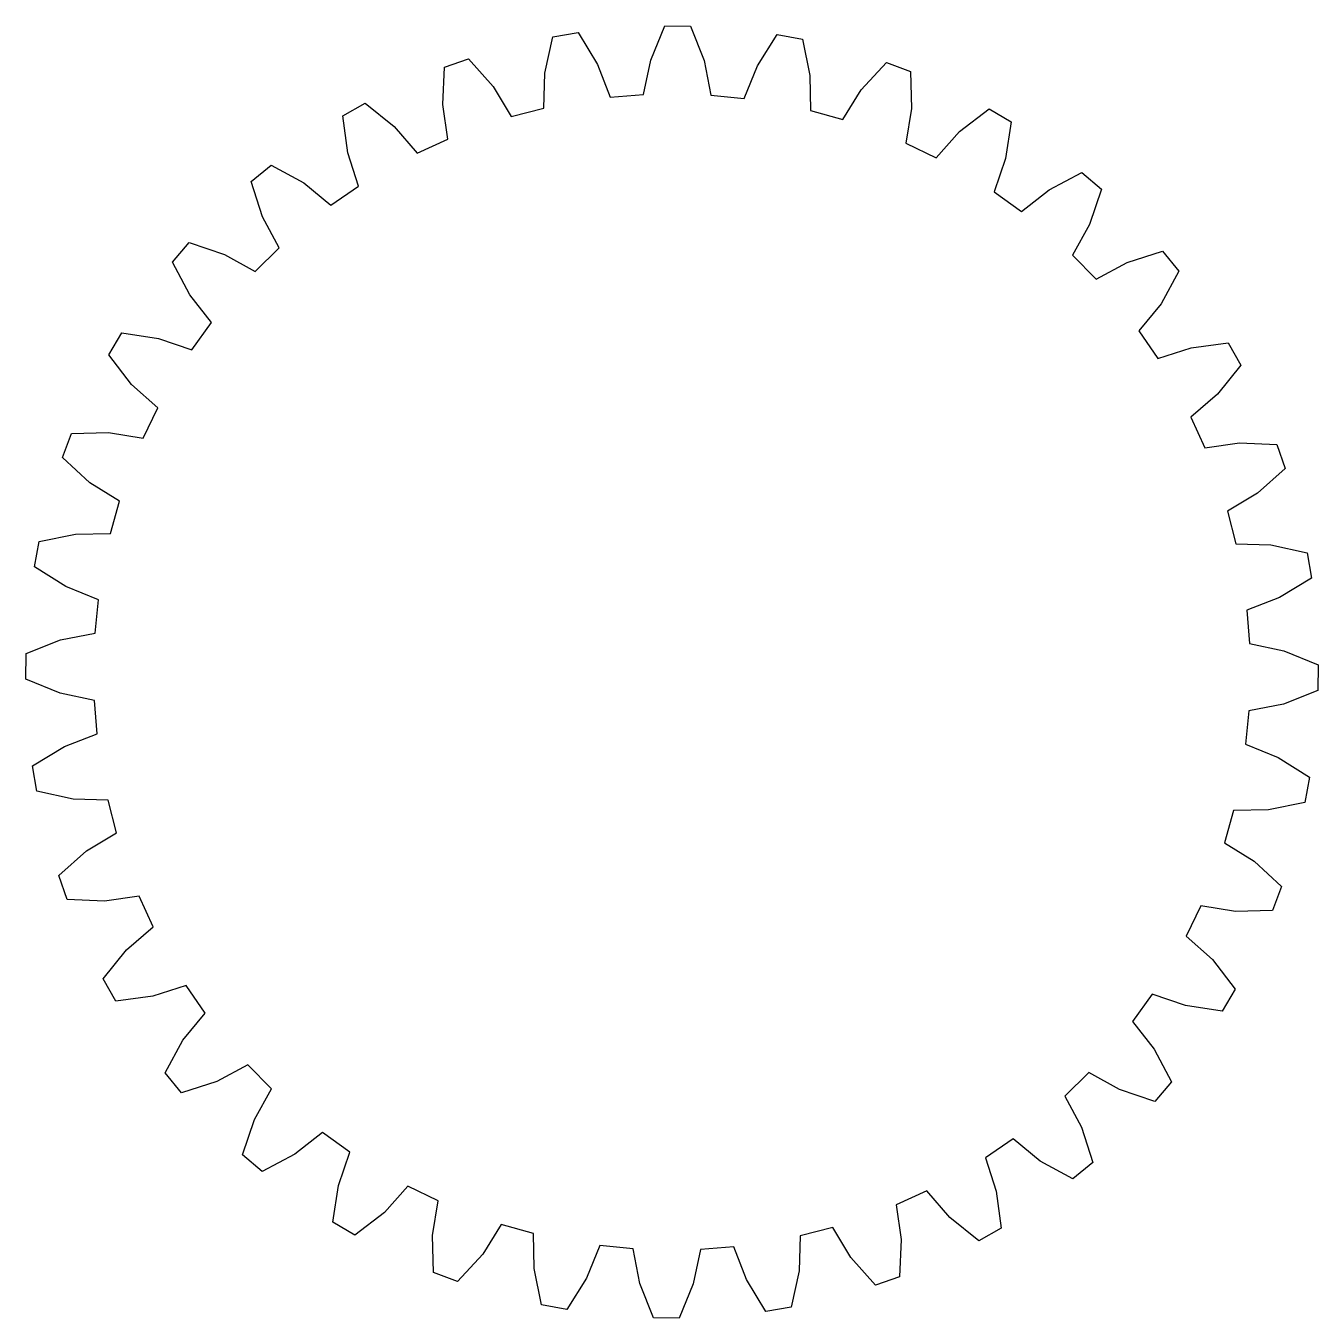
# Model space of a CAD drawing. Extents: x -9.1 to 9.1, y -9.1 to 9.1.
import ezdxf

# ---------------------------------------------------------------- set-up
doc = ezdxf.new("R2010")
doc.units = 0
doc.layers.add('gears', color=7, linetype='CONTINUOUS')

msp = doc.modelspace()

# ---------------------------------------------------------------- linework, layer by layer
at = {"layer": 'gears', "color": 7}
for p, q in [((-0.297833, 8.589207), (-0.098309, 9.0713)), ((-0.098309, 9.0713), (0.261057, 9.068076)), ((-1.784809, 8.406999), (-1.672031, 8.916416)), ((-1.672031, 8.916416), (-1.317564, 8.975644)), ((-1.317564, 8.975644), (-1.045298, 8.530564)), ((0.261057, 9.068076), (0.451897, 8.58248)), ((1.198191, 8.510436), (1.478399, 8.95056)), ((1.478399, 8.95056), (1.831746, 8.88498)), ((1.831746, 8.88498), (1.935365, 8.37362)), ((-3.194949, 8.49061), (-2.856152, 8.61049)), ((-2.856152, 8.61049), (-2.510736, 8.219452)), ((-1.045298, 8.530564), (-0.869771, 8.070168)), ((-0.399414, 8.10707), (-0.297833, 8.589207)), ((0.451897, 8.58248), (0.544813, 8.098598)), ((2.657809, 8.173078), (3.010185, 8.557859)), ((3.010185, 8.557859), (3.346778, 8.431919)), ((-3.217552, 7.96935), (-3.194949, 8.49061)), ((-1.801124, 7.914548), (-1.784809, 8.406999)), ((1.014432, 8.053265), (1.198191, 8.510436)), ((1.935365, 8.37362), (1.942843, 7.880958)), ((3.346778, 8.431919), (3.360027, 7.910334)), ((-2.510736, 8.219452), (-2.257928, 7.79653)), ((2.397454, 7.754762), (2.657809, 8.173078)), ((-4.620789, 7.806822), (-4.307957, 7.983714)), ((-4.307957, 7.983714), (-3.899884, 7.658595)), ((-0.869771, 8.070168), (-0.399414, 8.10707)), ((0.544813, 8.098598), (1.014432, 8.053265)), ((-4.552534, 7.289553), (-4.620789, 7.806822)), ((-3.148108, 7.481545), (-3.217552, 7.96935)), ((-2.257928, 7.79653), (-1.801124, 7.914548)), ((1.942843, 7.880958), (2.397454, 7.754762)), ((3.360027, 7.910334), (3.281838, 7.423856)), ((4.036672, 7.587388), (4.450512, 7.905131)), ((4.450512, 7.905131), (4.760118, 7.722656)), ((-3.899884, 7.658595), (-3.577479, 7.285999)), ((4.760118, 7.722656), (4.682595, 7.206695)), ((-3.577479, 7.285999), (-3.148108, 7.481545)), ((3.707631, 7.220636), (4.036672, 7.587388)), ((-4.399439, 6.821222), (-4.552534, 7.289553)), ((3.281838, 7.423856), (3.707631, 7.220636)), ((-5.906229, 6.885828), (-5.628865, 7.114355)), ((-5.628865, 7.114355), (-5.170536, 6.865035)), ((4.682595, 7.206695), (4.52112, 6.741187)), ((5.292879, 6.771158), (5.75561, 7.012211)), ((5.75561, 7.012211), (6.028826, 6.778747)), ((-5.749189, 6.388269), (-5.906229, 6.885828)), ((-5.170536, 6.865035), (-4.788328, 6.554085)), ((-4.788328, 6.554085), (-4.399439, 6.821222)), ((4.52112, 6.741187), (4.905155, 6.467115)), ((4.905155, 6.467115), (5.292879, 6.771158)), ((6.028826, 6.778747), (5.862885, 6.284088)), ((-5.517092, 5.953638), (-5.749189, 6.388269)), ((5.862885, 6.284088), (5.623029, 5.853688)), ((-7.012209, 5.755611), (-6.778745, 6.028828)), ((-6.778745, 6.028828), (-6.284086, 5.862887)), ((-6.284086, 5.862887), (-5.853686, 5.62303)), ((-5.853686, 5.62303), (-5.517092, 5.953638)), ((5.623029, 5.853688), (5.953636, 5.517093)), ((6.388268, 5.74919), (6.885826, 5.906231)), ((6.885826, 5.906231), (7.114354, 5.628866)), ((-6.771157, 5.292881), (-7.012209, 5.755611)), ((5.953636, 5.517093), (6.388268, 5.74919)), ((7.114354, 5.628866), (6.865034, 5.170537)), ((-6.467114, 4.905156), (-6.771157, 5.292881)), ((6.865034, 5.170537), (6.554084, 4.788329)), ((-6.741185, 4.521121), (-6.467114, 4.905156)), ((-7.90513, 4.450513), (-7.722655, 4.760119)), ((-7.722655, 4.760119), (-7.206694, 4.682596)), ((6.554084, 4.788329), (6.821221, 4.39944)), ((-7.206694, 4.682596), (-6.741185, 4.521121)), ((6.821221, 4.39944), (7.289552, 4.552535)), ((7.289552, 4.552535), (7.806821, 4.620791)), ((7.806821, 4.620791), (7.983712, 4.307959)), ((-7.587387, 4.036673), (-7.90513, 4.450513)), ((7.983712, 4.307959), (7.658594, 3.899886)), ((-7.220635, 3.707632), (-7.587387, 4.036673)), ((7.658594, 3.899886), (7.285998, 3.57748)), ((-7.423855, 3.28184), (-7.220635, 3.707632)), ((7.285998, 3.57748), (7.481544, 3.14811)), ((-8.557858, 3.010186), (-8.431917, 3.346779)), ((-8.431917, 3.346779), (-7.910333, 3.360028)), ((-7.910333, 3.360028), (-7.423855, 3.28184)), ((7.481544, 3.14811), (7.969349, 3.217554)), ((7.969349, 3.217554), (8.490609, 3.19495)), ((8.490609, 3.19495), (8.610489, 2.856154)), ((-8.173077, 2.65781), (-8.557858, 3.010186)), ((8.610489, 2.856154), (8.219451, 2.510737)), ((-7.754761, 2.397456), (-8.173077, 2.65781)), ((-7.880956, 1.942844), (-7.754761, 2.397456)), ((8.219451, 2.510737), (7.796529, 2.257929)), ((7.796529, 2.257929), (7.914546, 1.801126)), ((-8.950558, 1.478401), (-8.884979, 1.831747)), ((-8.884979, 1.831747), (-8.373619, 1.935366)), ((-8.373619, 1.935366), (-7.880956, 1.942844)), ((7.914546, 1.801126), (8.406998, 1.78481)), ((8.406998, 1.78481), (8.916414, 1.672033)), ((8.916414, 1.672033), (8.975643, 1.317565)), ((-8.510434, 1.198193), (-8.950558, 1.478401)), ((8.975643, 1.317565), (8.530563, 1.0453)), ((-8.053263, 1.014434), (-8.510434, 1.198193)), ((-8.098596, 0.544814), (-8.053263, 1.014434)), ((8.530563, 1.0453), (8.070167, 0.869773)), ((8.070167, 0.869773), (8.107069, 0.399416)), ((-8.582479, 0.451898), (-8.098596, 0.544814)), ((-9.068075, 0.261059), (-8.582479, 0.451898)), ((8.107069, 0.399416), (8.589206, 0.297834)), ((-9.071298, -0.098307), (-9.068075, 0.261059)), ((8.589206, 0.297834), (9.071298, 0.09831)), ((9.071298, 0.09831), (9.068075, -0.261056)), ((-8.589206, -0.297831), (-9.071298, -0.098307)), ((-8.107069, -0.399413), (-8.589206, -0.297831)), ((9.068075, -0.261056), (8.582479, -0.451896)), ((-8.070167, -0.86977), (-8.107069, -0.399413)), ((8.582479, -0.451896), (8.098596, -0.544812)), ((8.098596, -0.544812), (8.053263, -1.014431)), ((-8.530563, -1.045297), (-8.070167, -0.86977)), ((-8.975643, -1.317562), (-8.530563, -1.045297)), ((8.053263, -1.014431), (8.510434, -1.19819)), ((8.510434, -1.19819), (8.950558, -1.478398)), ((-8.916414, -1.67203), (-8.975643, -1.317562)), ((8.950558, -1.478398), (8.884979, -1.831745)), ((-8.406998, -1.784808), (-8.916414, -1.67203)), ((-7.914546, -1.801123), (-8.406998, -1.784808)), ((-7.796529, -2.257927), (-7.914546, -1.801123)), ((7.880956, -1.942841), (7.754761, -2.397453)), ((8.373619, -1.935363), (7.880956, -1.942841)), ((8.884979, -1.831745), (8.373619, -1.935363)), ((-8.219451, -2.510735), (-7.796529, -2.257927)), ((-8.610489, -2.856151), (-8.219451, -2.510735)), ((7.754761, -2.397453), (8.173077, -2.657807)), ((8.173077, -2.657807), (8.557858, -3.010184)), ((-8.490609, -3.194947), (-8.610489, -2.856151)), ((8.557858, -3.010184), (8.431917, -3.346777)), ((-7.969349, -3.217551), (-8.490609, -3.194947)), ((-7.481544, -3.148107), (-7.969349, -3.217551)), ((-7.285998, -3.577478), (-7.481544, -3.148107)), ((7.423855, -3.281837), (7.220635, -3.707629)), ((7.910333, -3.360026), (7.423855, -3.281837)), ((8.431917, -3.346777), (7.910333, -3.360026)), ((-7.658594, -3.899883), (-7.285998, -3.577478)), ((7.220635, -3.707629), (7.587387, -4.036671)), ((-7.983712, -4.307956), (-7.658594, -3.899883)), ((7.587387, -4.036671), (7.90513, -4.450511)), ((-7.806821, -4.620788), (-7.983712, -4.307956)), ((-6.821221, -4.399437), (-7.289552, -4.552532)), ((-6.554084, -4.788327), (-6.821221, -4.399437)), ((6.741185, -4.521119), (6.467114, -4.905153)), ((7.206694, -4.682594), (6.741185, -4.521119)), ((7.90513, -4.450511), (7.722655, -4.760116)), ((-7.289552, -4.552532), (-7.806821, -4.620788)), ((7.722655, -4.760116), (7.206694, -4.682594)), ((-6.865034, -5.170535), (-6.554084, -4.788327)), ((6.467114, -4.905153), (6.771157, -5.292878)), ((-7.114354, -5.628863), (-6.865034, -5.170535)), ((6.771157, -5.292878), (7.012209, -5.755608)), ((-5.953636, -5.517091), (-6.388268, -5.749188)), ((-5.623029, -5.853685), (-5.953636, -5.517091)), ((5.853686, -5.623027), (5.517092, -5.953635)), ((6.284086, -5.862884), (5.853686, -5.623027)), ((-6.885826, -5.906228), (-7.114354, -5.628863)), ((-6.388268, -5.749188), (-6.885826, -5.906228)), ((7.012209, -5.755608), (6.778745, -6.028825)), ((-5.862885, -6.284085), (-5.623029, -5.853685)), ((5.517092, -5.953635), (5.749189, -6.388267)), ((6.778745, -6.028825), (6.284086, -5.862884)), ((-6.028826, -6.778744), (-5.862885, -6.284085)), ((-4.905155, -6.467113), (-5.292879, -6.771155)), ((-4.52112, -6.741184), (-4.905155, -6.467113)), ((5.749189, -6.388267), (5.906229, -6.885825)), ((4.788328, -6.554082), (4.399439, -6.821219)), ((5.170536, -6.865033), (4.788328, -6.554082)), ((-5.75561, -7.012208), (-6.028826, -6.778744)), ((-5.292879, -6.771155), (-5.75561, -7.012208)), ((-4.682595, -7.206693), (-4.52112, -6.741184)), ((4.399439, -6.821219), (4.552534, -7.28955)), ((5.628865, -7.114352), (5.170536, -6.865033)), ((5.906229, -6.885825), (5.628865, -7.114352)), ((-4.760118, -7.722654), (-4.682595, -7.206693)), ((-3.707631, -7.220634), (-4.036672, -7.587386)), ((-3.281838, -7.423854), (-3.707631, -7.220634)), ((-3.360027, -7.910331), (-3.281838, -7.423854)), ((3.577479, -7.285997), (3.148108, -7.481542)), ((3.899884, -7.658592), (3.577479, -7.285997)), ((4.552534, -7.28955), (4.620789, -7.806819)), ((-4.036672, -7.587386), (-4.450512, -7.905129)), ((3.148108, -7.481542), (3.217552, -7.969347)), ((-4.450512, -7.905129), (-4.760118, -7.722654)), ((-2.397454, -7.754759), (-2.657809, -8.173076)), ((-1.942843, -7.880955), (-2.397454, -7.754759)), ((2.257928, -7.796528), (1.801124, -7.914545)), ((2.510736, -8.219449), (2.257928, -7.796528)), ((4.307957, -7.983711), (3.899884, -7.658592)), ((-3.346778, -8.431916), (-3.360027, -7.910331)), ((-1.935365, -8.373617), (-1.942843, -7.880955)), ((1.801124, -7.914545), (1.784809, -8.406997)), ((3.217552, -7.969347), (3.194949, -8.490607)), ((4.620789, -7.806819), (4.307957, -7.983711)), ((-1.014432, -8.053262), (-1.198191, -8.510433)), ((-0.544813, -8.098595), (-1.014432, -8.053262)), ((-0.451897, -8.582478), (-0.544813, -8.098595)), ((0.399414, -8.107068), (0.297833, -8.589205)), ((0.869771, -8.070165), (0.399414, -8.107068)), ((1.045298, -8.530562), (0.869771, -8.070165)), ((-2.657809, -8.173076), (-3.010185, -8.557856)), ((2.856152, -8.610487), (2.510736, -8.219449)), ((-3.010185, -8.557856), (-3.346778, -8.431916)), ((-1.831746, -8.884978), (-1.935365, -8.373617)), ((-1.198191, -8.510433), (-1.478399, -8.950557)), ((1.784809, -8.406997), (1.672031, -8.916413)), ((3.194949, -8.490607), (2.856152, -8.610487)), ((-0.261057, -9.068074), (-0.451897, -8.582478)), ((0.297833, -8.589205), (0.098309, -9.071297)), ((1.317564, -8.975641), (1.045298, -8.530562)), ((-1.478399, -8.950557), (-1.831746, -8.884978)), ((0.098309, -9.071297), (-0.261057, -9.068074)), ((1.672031, -8.916413), (1.317564, -8.975641))]:
    msp.add_line(p, q, dxfattribs=at)

doc.saveas('drawing.dxf')
